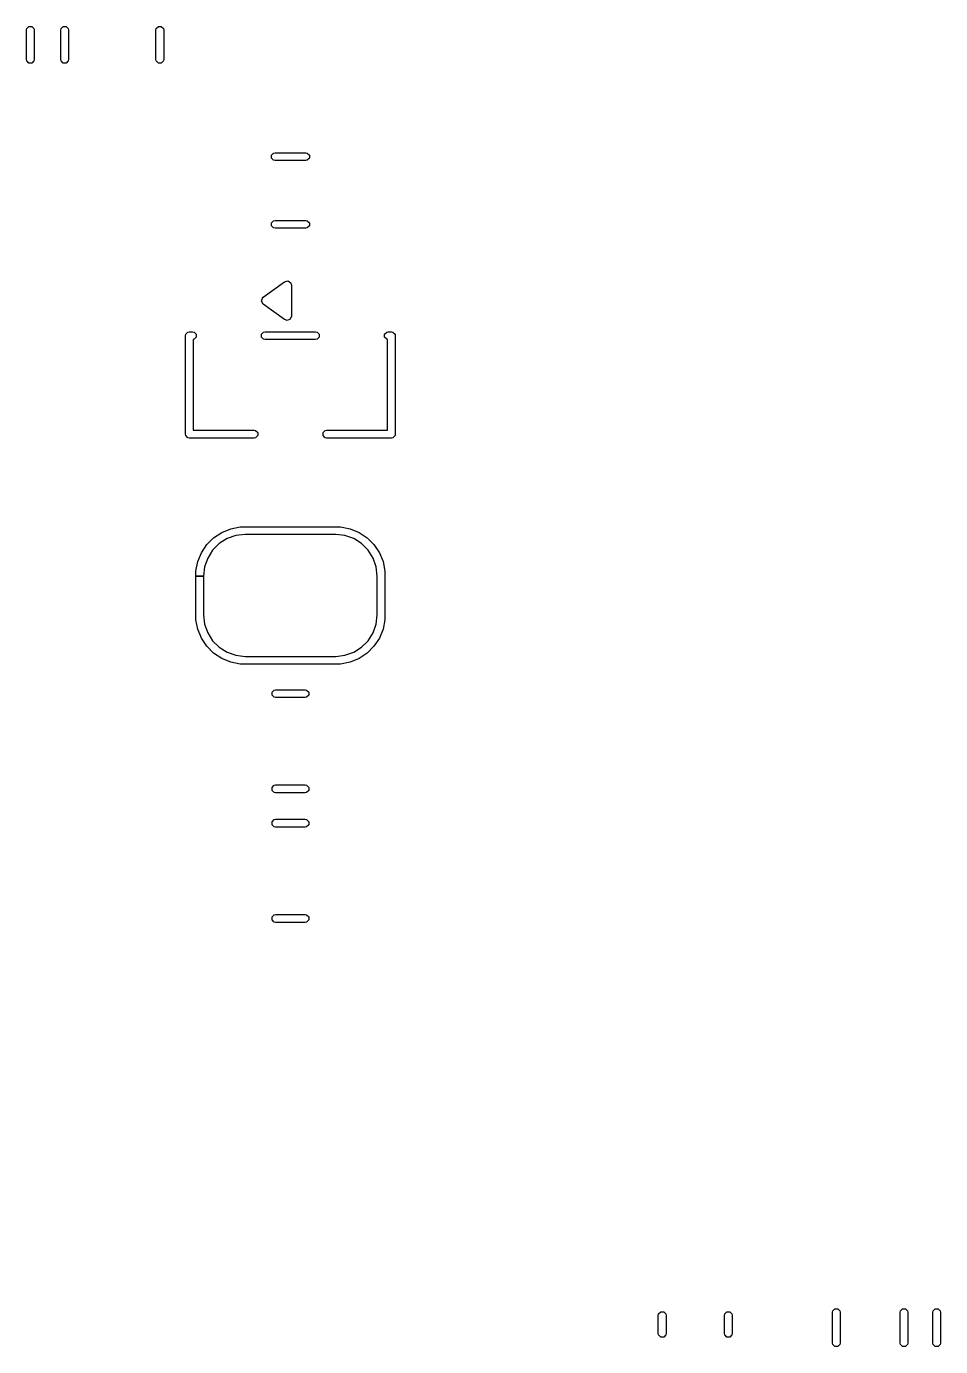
# Model space of a CAD drawing. Extents: x 54 to 204, y -96 to -37.
# Drawn here: x 170.67 to 184.79, y -65.34 to -44.97 of the extents above; entities that cross this region are included whole.
import ezdxf

# ---------------------------------------------------------------- set-up
doc = ezdxf.new("R2010")
doc.units = 0
doc.layers.add('BLACK', color=7, linetype='CONTINUOUS')

msp = doc.modelspace()

# ---------------------------------------------------------------- linework, layer by layer
at = {"layer": 'BLACK', "linetype": 'CONTINUOUS'}
for p, q in [((170.67499, -45.023006), (170.679557, -45.000045)), ((170.67499, -45.477134), (170.67499, -45.023006)), ((170.679557, -45.000045), (170.712029, -44.967573)), ((170.712029, -44.967573), (170.757951, -44.967573)), ((170.757951, -44.967573), (170.790423, -45.000045)), ((170.790423, -45.000045), (170.79499, -45.023006)), ((170.79499, -45.023006), (170.79499, -45.477134)), ((171.20499, -45.023006), (171.209557, -45.000045)), ((171.20499, -45.477134), (171.20499, -45.023006)), ((171.209557, -45.000045), (171.242029, -44.967573)), ((171.242029, -44.967573), (171.287951, -44.967573)), ((171.287951, -44.967573), (171.320423, -45.000045)), ((171.320423, -45.000045), (171.32499, -45.023006)), ((171.32499, -45.023006), (171.32499, -45.477134)), ((172.67499, -45.023006), (172.679557, -45.000045)), ((172.67499, -45.477134), (172.67499, -45.023006)), ((172.679557, -45.000045), (172.712029, -44.967573)), ((172.712029, -44.967573), (172.757951, -44.967573)), ((172.757951, -44.967573), (172.790423, -45.000045)), ((172.790423, -45.000045), (172.79499, -45.023006)), ((172.79499, -45.023006), (172.79499, -45.477134)), ((170.679557, -45.500095), (170.67499, -45.477134)), ((170.712029, -45.532567), (170.679557, -45.500095)), ((170.757951, -45.532567), (170.712029, -45.532567)), ((170.790423, -45.500095), (170.757951, -45.532567)), ((170.79499, -45.477134), (170.790423, -45.500095)), ((171.209557, -45.500095), (171.20499, -45.477134)), ((171.242029, -45.532567), (171.209557, -45.500095)), ((171.287951, -45.532567), (171.242029, -45.532567)), ((171.320423, -45.500095), (171.287951, -45.532567)), ((171.32499, -45.477134), (171.320423, -45.500095)), ((172.679557, -45.500095), (172.67499, -45.477134)), ((172.712029, -45.532567), (172.679557, -45.500095)), ((172.757951, -45.532567), (172.712029, -45.532567)), ((172.790423, -45.500095), (172.757951, -45.532567)), ((172.79499, -45.477134), (172.790423, -45.500095)), ((174.457299, -46.954609), (174.489771, -46.922137)), ((174.457299, -47.000531), (174.457299, -46.954609)), ((174.489771, -47.033003), (174.457299, -47.000531)), ((174.489771, -46.922137), (174.512732, -46.91757)), ((174.512732, -47.03757), (174.489771, -47.033003)), ((174.512732, -46.91757), (174.987248, -46.91757)), ((174.987248, -47.03757), (174.512732, -47.03757)), ((174.987248, -46.91757), (175.010209, -46.922137)), ((175.010209, -47.033003), (174.987248, -47.03757)), ((175.010209, -46.922137), (175.042681, -46.954609)), ((175.042681, -47.000531), (175.010209, -47.033003)), ((175.042681, -46.954609), (175.042681, -47.000531)), ((174.457299, -47.999609), (174.489771, -47.967137)), ((174.457299, -48.045531), (174.457299, -47.999609)), ((174.489771, -48.078003), (174.457299, -48.045531)), ((174.489771, -47.967137), (174.512732, -47.96257)), ((174.512732, -48.08257), (174.489771, -48.078003)), ((174.512732, -47.96257), (174.987248, -47.96257)), ((174.987248, -48.08257), (174.512732, -48.08257)), ((174.987248, -47.96257), (175.010209, -47.967137)), ((175.010209, -48.078003), (174.987248, -48.08257)), ((175.010209, -47.967137), (175.042681, -47.999609)), ((175.042681, -48.045531), (175.010209, -48.078003)), ((175.042681, -47.999609), (175.042681, -48.045531)), ((174.661759, -48.907502), (174.710128, -48.895865)), ((174.710128, -48.895865), (174.752558, -48.921839)), ((174.331759, -49.147502), (174.661759, -48.907502)), ((174.752558, -48.921839), (174.76499, -48.96007)), ((174.76499, -48.96007), (174.76499, -49.44007)), ((174.305785, -49.210208), (174.317422, -49.161839)), ((174.331759, -49.252638), (174.305785, -49.210208)), ((174.317422, -49.161839), (174.331759, -49.147502)), ((174.661759, -49.492638), (174.331759, -49.252638)), ((174.69999, -49.50507), (174.661759, -49.492638)), ((174.745952, -49.486032), (174.69999, -49.50507)), ((174.76499, -49.44007), (174.745952, -49.486032)), ((173.134557, -49.717109), (173.167029, -49.684637)), ((173.167029, -49.684637), (173.18999, -49.68007)), ((173.18999, -49.68007), (173.23999, -49.68007)), ((173.23999, -49.68007), (173.262951, -49.684637)), ((173.262951, -49.684637), (173.295423, -49.717109)), ((174.304557, -49.717109), (174.337029, -49.684637)), ((174.337029, -49.684637), (174.35999, -49.68007)), ((174.35999, -49.68007), (175.13999, -49.68007)), ((175.13999, -49.68007), (175.162951, -49.684637)), ((175.162951, -49.684637), (175.195423, -49.717109)), ((176.204557, -49.717109), (176.237029, -49.684637)), ((176.237029, -49.684637), (176.25999, -49.68007)), ((176.25999, -49.68007), (176.30999, -49.68007)), ((176.30999, -49.68007), (176.332951, -49.684637)), ((176.332951, -49.684637), (176.365423, -49.717109)), ((173.12999, -49.74007), (173.134557, -49.717109)), ((173.12999, -51.26007), (173.12999, -49.74007)), ((173.262951, -49.795503), (173.24999, -49.79808)), ((173.24999, -49.79808), (173.24999, -51.20007)), ((173.295423, -49.763031), (173.262951, -49.795503)), ((173.295423, -49.717109), (173.295423, -49.763031)), ((174.304557, -49.763031), (174.304557, -49.717109)), ((174.337029, -49.795503), (174.304557, -49.763031)), ((174.35999, -49.80007), (174.337029, -49.795503)), ((175.13999, -49.80007), (174.35999, -49.80007)), ((175.162951, -49.795503), (175.13999, -49.80007)), ((175.195423, -49.763031), (175.162951, -49.795503)), ((175.195423, -49.717109), (175.195423, -49.763031)), ((176.204557, -49.763031), (176.204557, -49.717109)), ((176.237029, -49.795503), (176.204557, -49.763031)), ((176.24999, -49.79808), (176.237029, -49.795503)), ((176.24999, -51.20007), (176.24999, -49.79808)), ((176.365423, -49.717109), (176.36999, -49.74007)), ((176.36999, -49.74007), (176.36999, -51.26007)), ((173.134557, -51.283031), (173.12999, -51.26007)), ((173.167029, -51.315503), (173.134557, -51.283031)), ((173.18999, -51.32007), (173.167029, -51.315503)), ((174.18999, -51.32007), (173.18999, -51.32007)), ((173.24999, -51.20007), (174.18999, -51.20007)), ((174.18999, -51.20007), (174.212951, -51.204637)), ((174.212951, -51.315503), (174.18999, -51.32007)), ((174.212951, -51.204637), (174.245423, -51.237109)), ((174.245423, -51.283031), (174.212951, -51.315503)), ((174.245423, -51.237109), (174.245423, -51.283031)), ((175.254557, -51.237109), (175.287029, -51.204637)), ((175.254557, -51.283031), (175.254557, -51.237109)), ((175.287029, -51.315503), (175.254557, -51.283031)), ((175.287029, -51.204637), (175.30999, -51.20007)), ((175.30999, -51.32007), (175.287029, -51.315503)), ((175.30999, -51.20007), (176.24999, -51.20007)), ((176.30999, -51.32007), (175.30999, -51.32007)), ((176.332951, -51.315503), (176.30999, -51.32007)), ((176.365423, -51.283031), (176.332951, -51.315503)), ((176.36999, -51.26007), (176.365423, -51.283031)), ((173.690003, -52.776587), (173.828311, -52.719298)), ((173.828311, -52.719298), (173.975137, -52.690091)), ((173.975137, -52.690091), (174.049889, -52.69009)), ((174.049889, -52.69009), (174.049989, -52.69007)), ((174.049989, -52.69007), (174.069484, -52.690069)), ((174.069484, -52.690069), (174.069485, -52.69007)), ((174.069485, -52.69007), (175.449989, -52.69007)), ((175.449989, -52.69007), (175.524844, -52.690069)), ((175.524844, -52.690069), (175.671678, -52.719274)), ((175.671678, -52.719274), (175.809993, -52.776562)), ((173.376497, -53.090084), (173.459671, -52.965612)), ((173.459671, -52.965612), (173.565528, -52.859757)), ((173.650965, -52.949716), (173.549627, -53.051051)), ((173.565528, -52.859757), (173.690003, -52.776587)), ((173.772311, -52.87347), (173.650965, -52.949716)), ((173.907581, -52.826137), (173.772311, -52.87347)), ((174.049991, -52.81009), (173.907581, -52.826137)), ((174.069486, -52.81007), (174.049991, -52.81007)), ((174.049991, -52.81007), (174.049991, -52.81009)), ((175.430495, -52.81007), (174.069486, -52.81007)), ((175.430496, -52.810071), (175.430495, -52.81007)), ((175.449991, -52.81007), (175.430496, -52.810071)), ((175.592409, -52.826114), (175.449991, -52.81007)), ((175.727686, -52.873447), (175.592409, -52.826114)), ((175.849039, -52.949694), (175.727686, -52.873447)), ((175.809993, -52.776562), (175.934475, -52.859734)), ((175.950383, -53.051033), (175.849039, -52.949694)), ((175.934475, -52.859734), (176.040339, -52.965591)), ((176.040339, -52.965591), (176.123517, -53.090068)), ((173.319204, -53.22839), (173.376497, -53.090084)), ((173.473378, -53.172395), (173.426041, -53.307663)), ((173.549627, -53.051051), (173.473378, -53.172395)), ((176.026637, -53.172381), (175.950383, -53.051033)), ((176.073978, -53.307656), (176.026637, -53.172381)), ((176.123517, -53.090068), (176.180814, -53.22838)), ((173.28999, -53.450067), (173.289993, -53.375216)), ((173.289993, -53.375216), (173.319204, -53.22839)), ((173.426041, -53.307663), (173.40999, -53.45007)), ((176.090015, -53.449942), (176.073978, -53.307656)), ((176.180814, -53.22838), (176.210026, -53.375212)), ((176.210026, -53.375212), (176.21003, -53.450067)), ((173.289989, -53.469563), (173.28999, -53.45007)), ((173.28999, -53.469564), (173.289989, -53.469563)), ((173.28999, -53.45007), (173.28999, -53.450067)), ((173.28999, -53.45007), (173.40999, -53.45007)), ((173.40999, -53.45007), (173.28999, -53.45007)), ((173.28999, -54.05007), (173.28999, -53.469564)), ((173.40999, -53.45007), (173.40999, -54.030575)), ((176.08999, -53.45007), (176.090015, -53.449942)), ((176.08999, -54.030575), (176.08999, -53.45007)), ((176.21003, -53.450067), (176.20999, -53.450067)), ((176.20999, -53.450067), (176.209991, -53.469563)), ((176.209991, -53.469563), (176.20999, -53.469564)), ((176.20999, -53.469564), (176.20999, -54.049029)), ((173.290029, -54.050271), (173.28999, -54.05007)), ((173.290027, -54.124919), (173.290029, -54.050271)), ((173.319227, -54.271748), (173.290027, -54.124919)), ((173.40999, -54.030575), (173.409991, -54.030577)), ((173.409991, -54.030577), (173.40999, -54.050073)), ((173.40999, -54.050073), (173.41003, -54.050073)), ((173.41003, -54.050073), (173.42607, -54.192483)), ((173.42607, -54.192483), (173.473397, -54.327753)), ((176.026618, -54.327766), (176.073949, -54.19249)), ((176.073949, -54.19249), (176.08999, -54.050073)), ((176.089989, -54.030577), (176.08999, -54.030575)), ((176.08999, -54.050073), (176.089989, -54.030577)), ((176.209993, -54.124923), (176.180791, -54.271757)), ((176.20999, -54.049029), (176.20999, -54.050067)), ((176.20999, -54.050067), (176.209993, -54.124923)), ((173.376511, -54.410058), (173.319227, -54.271748)), ((173.473397, -54.327753), (173.549639, -54.449099)), ((175.950372, -54.449118), (176.026618, -54.327766)), ((176.180791, -54.271757), (176.123503, -54.410073)), ((173.459678, -54.534535), (173.376511, -54.410058)), ((173.565532, -54.640394), (173.459678, -54.534535)), ((173.549639, -54.449099), (173.650972, -54.550438)), ((173.650972, -54.550438), (173.772314, -54.626687)), ((175.727682, -54.62671), (175.849032, -54.55046)), ((175.849032, -54.55046), (175.950372, -54.449118)), ((176.040331, -54.534555), (175.934472, -54.640417)), ((176.123503, -54.410073), (176.040331, -54.534555)), ((173.690004, -54.723568), (173.565532, -54.640394)), ((173.828311, -54.78086), (173.690004, -54.723568)), ((173.772314, -54.626687), (173.907582, -54.674022)), ((173.975137, -54.810069), (173.828311, -54.78086)), ((173.907582, -54.674022), (174.049991, -54.69007)), ((174.049991, -54.69007), (175.430495, -54.69007)), ((175.430495, -54.69007), (175.430496, -54.690069)), ((175.430496, -54.690069), (175.449991, -54.69007)), ((175.449991, -54.69007), (175.450054, -54.690082)), ((175.450054, -54.690082), (175.592407, -54.674045)), ((175.671678, -54.780885), (175.524844, -54.810091)), ((175.592407, -54.674045), (175.727682, -54.62671)), ((175.809993, -54.723593), (175.671678, -54.780885)), ((175.934472, -54.640417), (175.809993, -54.723593)), ((174.049989, -54.81007), (173.975137, -54.810069)), ((174.069484, -54.810071), (174.049989, -54.81007)), ((174.069485, -54.81007), (174.069484, -54.810071)), ((175.430494, -54.81007), (174.069485, -54.81007)), ((175.449989, -54.81007), (175.430494, -54.81007)), ((175.449989, -54.81009), (175.449989, -54.81007)), ((175.524844, -54.810091), (175.449989, -54.81009)), ((174.467493, -55.242109), (174.499965, -55.209637)), ((174.499965, -55.209637), (174.522926, -55.20507)), ((174.522926, -55.20507), (174.977054, -55.20507)), ((174.977054, -55.20507), (175.000015, -55.209637)), ((175.000015, -55.209637), (175.032487, -55.242109)), ((174.467493, -55.288031), (174.467493, -55.242109)), ((174.499965, -55.320503), (174.467493, -55.288031)), ((174.522926, -55.32507), (174.499965, -55.320503)), ((174.977054, -55.32507), (174.522926, -55.32507)), ((175.000015, -55.320503), (174.977054, -55.32507)), ((175.032487, -55.288031), (175.000015, -55.320503)), ((175.032487, -55.242109), (175.032487, -55.288031)), ((174.467493, -56.712109), (174.499965, -56.679637)), ((174.467493, -56.758031), (174.467493, -56.712109)), ((174.499965, -56.790503), (174.467493, -56.758031)), ((174.499965, -56.679637), (174.522926, -56.67507)), ((174.522926, -56.79507), (174.499965, -56.790503)), ((174.522926, -56.67507), (174.977054, -56.67507)), ((174.977054, -56.79507), (174.522926, -56.79507)), ((174.977054, -56.67507), (175.000015, -56.679637)), ((175.000015, -56.790503), (174.977054, -56.79507)), ((175.000015, -56.679637), (175.032487, -56.712109)), ((175.032487, -56.758031), (175.000015, -56.790503)), ((175.032487, -56.712109), (175.032487, -56.758031)), ((174.467493, -57.242109), (174.499965, -57.209637)), ((174.467493, -57.288031), (174.467493, -57.242109)), ((174.499965, -57.209637), (174.522926, -57.20507)), ((174.522926, -57.20507), (174.977054, -57.20507)), ((174.977054, -57.20507), (175.000015, -57.209637)), ((175.000015, -57.209637), (175.032487, -57.242109)), ((175.032487, -57.242109), (175.032487, -57.288031)), ((174.499965, -57.320503), (174.467493, -57.288031)), ((174.522926, -57.32507), (174.499965, -57.320503)), ((174.977054, -57.32507), (174.522926, -57.32507)), ((175.000015, -57.320503), (174.977054, -57.32507)), ((175.032487, -57.288031), (175.000015, -57.320503)), ((174.467493, -58.712109), (174.499965, -58.679637)), ((174.499965, -58.679637), (174.522926, -58.67507)), ((174.522926, -58.67507), (174.977054, -58.67507)), ((174.977054, -58.67507), (175.000015, -58.679637)), ((175.000015, -58.679637), (175.032487, -58.712109)), ((174.467493, -58.758031), (174.467493, -58.712109)), ((174.499965, -58.790503), (174.467493, -58.758031)), ((174.522926, -58.79507), (174.499965, -58.790503)), ((174.977054, -58.79507), (174.522926, -58.79507)), ((175.000015, -58.790503), (174.977054, -58.79507)), ((175.032487, -58.758031), (175.000015, -58.790503)), ((175.032487, -58.712109), (175.032487, -58.758031)), ((183.11749, -64.812812), (183.122057, -64.789851)), ((183.122057, -64.789851), (183.154529, -64.757379)), ((183.154529, -64.757379), (183.200451, -64.757379)), ((183.200451, -64.757379), (183.232923, -64.789851)), ((183.232923, -64.789851), (183.23749, -64.812812)), ((184.16249, -64.812812), (184.167057, -64.789851)), ((184.167057, -64.789851), (184.199529, -64.757379)), ((184.199529, -64.757379), (184.245451, -64.757379)), ((184.245451, -64.757379), (184.277923, -64.789851)), ((184.277923, -64.789851), (184.28249, -64.812812)), ((184.66749, -64.812812), (184.672057, -64.789851)), ((184.672057, -64.789851), (184.704529, -64.757379)), ((184.704529, -64.757379), (184.750451, -64.757379)), ((184.750451, -64.757379), (184.782923, -64.789851)), ((184.782923, -64.789851), (184.78749, -64.812812)), ((180.42999, -64.85949), (180.434557, -64.836529)), ((180.42999, -65.14065), (180.42999, -64.85949)), ((180.434557, -64.836529), (180.467029, -64.804057)), ((180.467029, -64.804057), (180.512951, -64.804057)), ((180.512951, -64.804057), (180.545423, -64.836529)), ((180.545423, -64.836529), (180.54999, -64.85949)), ((180.54999, -64.85949), (180.54999, -65.14065)), ((181.44999, -64.85949), (181.454557, -64.836529)), ((181.44999, -65.14065), (181.44999, -64.85949)), ((181.454557, -64.836529), (181.487029, -64.804057)), ((181.487029, -64.804057), (181.532951, -64.804057)), ((181.532951, -64.804057), (181.565423, -64.836529)), ((181.565423, -64.836529), (181.56999, -64.85949)), ((181.56999, -64.85949), (181.56999, -65.14065)), ((183.11749, -65.287328), (183.11749, -64.812812)), ((183.23749, -64.812812), (183.23749, -65.287328)), ((184.16249, -65.287328), (184.16249, -64.812812)), ((184.28249, -64.812812), (184.28249, -65.287328)), ((184.66749, -65.287328), (184.66749, -64.812812)), ((184.78749, -64.812812), (184.78749, -65.287328)), ((180.434557, -65.163611), (180.42999, -65.14065)), ((180.467029, -65.196083), (180.434557, -65.163611)), ((180.512951, -65.196083), (180.467029, -65.196083)), ((180.545423, -65.163611), (180.512951, -65.196083)), ((180.54999, -65.14065), (180.545423, -65.163611)), ((181.454557, -65.163611), (181.44999, -65.14065)), ((181.487029, -65.196083), (181.454557, -65.163611)), ((181.532951, -65.196083), (181.487029, -65.196083)), ((181.565423, -65.163611), (181.532951, -65.196083)), ((181.56999, -65.14065), (181.565423, -65.163611)), ((183.122057, -65.310289), (183.11749, -65.287328)), ((183.154529, -65.342761), (183.122057, -65.310289)), ((183.200451, -65.342761), (183.154529, -65.342761)), ((183.232923, -65.310289), (183.200451, -65.342761)), ((183.23749, -65.287328), (183.232923, -65.310289)), ((184.167057, -65.310289), (184.16249, -65.287328)), ((184.199529, -65.342761), (184.167057, -65.310289)), ((184.245451, -65.342761), (184.199529, -65.342761)), ((184.277923, -65.310289), (184.245451, -65.342761)), ((184.28249, -65.287328), (184.277923, -65.310289)), ((184.672057, -65.310289), (184.66749, -65.287328)), ((184.704529, -65.342761), (184.672057, -65.310289)), ((184.750451, -65.342761), (184.704529, -65.342761)), ((184.782923, -65.310289), (184.750451, -65.342761)), ((184.78749, -65.287328), (184.782923, -65.310289))]:
    msp.add_line(p, q, dxfattribs=at)

doc.saveas('drawing.dxf')
